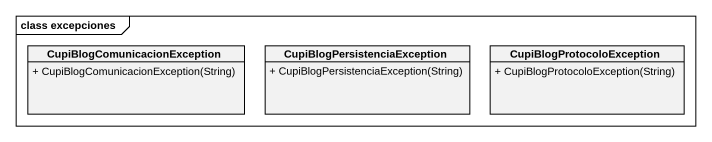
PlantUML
@startuml
mainframe class excepciones
hide circle
hide empty members
skinparam classAttributeIconSize 0
class "CupiBlogComunicacionException" as CupiBlogComunicacionExceptio {
  + CupiBlogComunicacionException(String)
}
class "CupiBlogPersistenciaException" as CupiBlogPersistenciaExceptio {
  + CupiBlogPersistenciaException(String)
}
class CupiBlogProtocoloException {
  + CupiBlogProtocoloException(String)
}
@enduml
